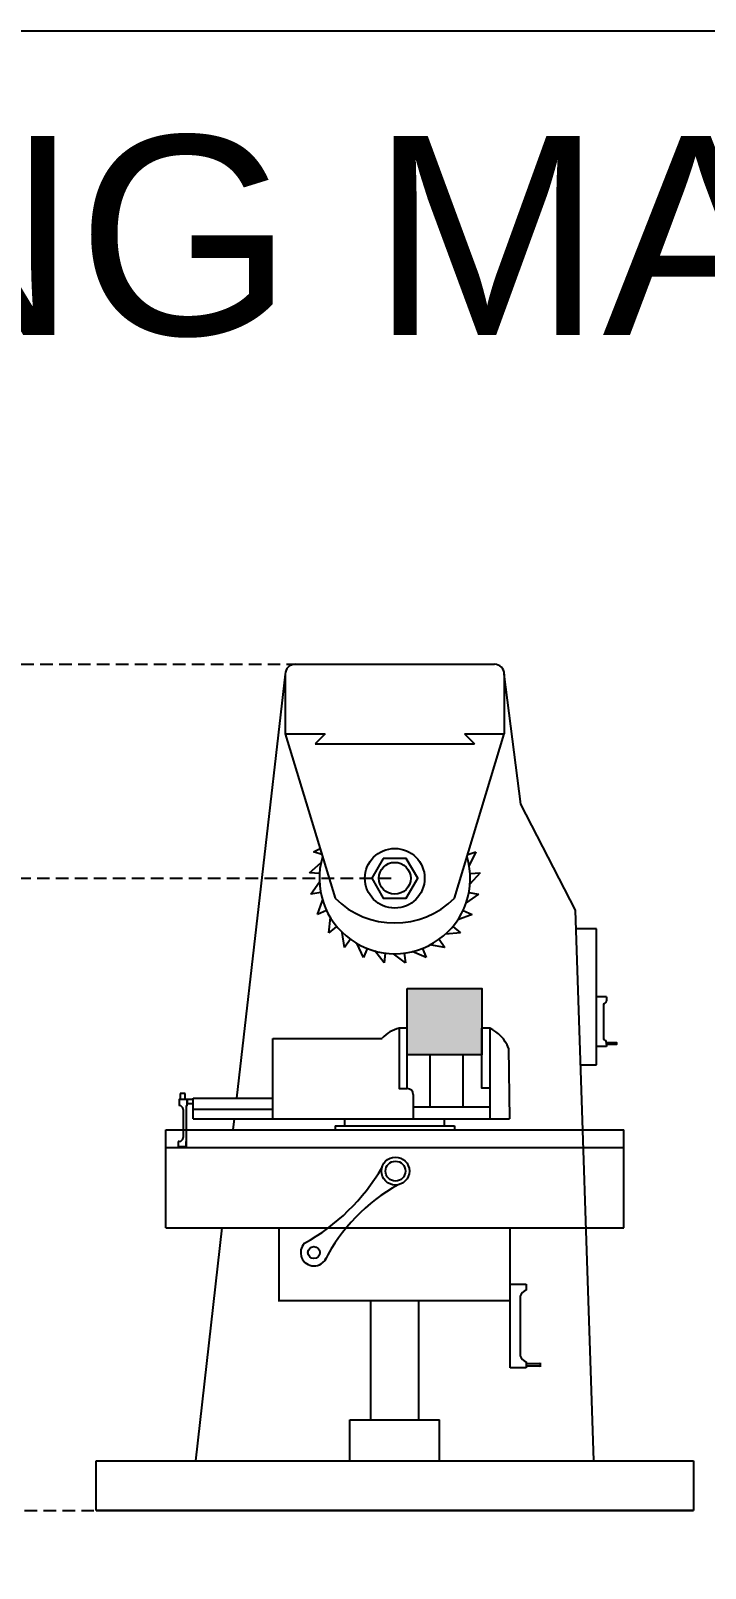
# Model space of a CAD drawing. Header units: millimetres. Extents: x 2393 to 4015, y 317 to 1493.
# Drawn here: x 3066 to 3405, y 720 to 1493 of the extents above; entities that cross this region are included whole.
import ezdxf

# ---------------------------------------------------------------- set-up
doc = ezdxf.new("R2010")
doc.units = ezdxf.units.MM
doc.linetypes.add('DASHED2', pattern=[9.525, 6.35, -3.175])
doc.styles.get("Standard").update_dxf_attribs({"font": 'arial.ttf'})

msp = doc.modelspace()

# ---------------------------------------------------------------- hatches: boundary and pattern name
h = msp.add_hatch(color=6)
h.set_gradient(color1=(127, 63, 111), color2=(127, 63, 111), tint=1)
h.paths.add_polyline_path([(3254.84, 1011.62), (3254.84, 978.31), (3292.31, 978.31), (3292.31, 1011.62)])

# ---------------------------------------------------------------- linework, layer by layer
at = {"linetype": 'DASHED2'}
for p, q in [((2889.5, 1174.41), (3198.6, 1174.41)), ((2802.24, 1066.91), (3248.6, 1066.91)), ((2976.9, 749.41), (3098.6, 749.41))]:
    msp.add_line(p, q, dxfattribs=at)
at = {"color": 2}
for p, q in [((3198.6, 1174.41), (3298.6, 1174.41)), ((3193.6, 1169.41), (3193.6, 1139.41)), ((3303.6, 1169.41), (3303.6, 1139.41)), ((3311.88, 1104.07), (3303.6, 1169.41)), ((3193.6, 1139.41), (3213.6, 1139.41)), ((3213.6, 1139.41), (3208.6, 1134.41)), ((3283.6, 1139.41), (3288.6, 1134.41)), ((3283.6, 1139.41), (3303.6, 1139.41)), ((3208.6, 1134.41), (3288.6, 1134.41)), ((3339.3, 1050.9), (3311.88, 1104.07)), ((3348.6, 774.41), (3339.3, 1050.9)), ((3349.91, 1041.46), (3339.62, 1041.46)), ((3349.91, 973.25), (3349.91, 1041.46)), ((3354.91, 1007.35), (3349.91, 1007.35)), ((3353.39, 1003.85), (3353.39, 985.88)), ((3354.91, 1007.35), (3354.89, 1005.35)), ((3354.91, 982.35), (3349.91, 982.35)), ((3341.91, 973.25), (3349.91, 973.25)), ((3161.76, 891.38), (3148.6, 774.41)), ((3098.6, 749.41), (3098.6, 774.41)), ((3098.6, 774.41), (3398.6, 774.41)), ((3098.6, 774.41), (3398.6, 774.41)), ((3398.6, 774.41), (3398.6, 749.41)), ((3398.6, 749.41), (3098.6, 749.41)), ((3098.6, 749.41), (3398.6, 749.41))]:
    msp.add_line(p, q, dxfattribs=at)
for p, q in [((3193.6, 1169.41), (3193.6, 1169.41)), ((3303.6, 1169.41), (3303.6, 1169.41)), ((3144.31, 955.77), (3144.31, 953.77)), ((3147.31, 946.02), (3147.31, 956.52)), ((3143.81, 932.22), (3143.81, 934.72)), ((3143.81, 932.22), (3143.81, 932.22)), ((3190.6, 854.89), (3306.6, 854.89)), ((3226.1, 794.89), (3271.1, 794.89))]:
    msp.add_line(p, q)
at = {"color": 1}
for p, q in [((3207.82, 1080.16), (3211.05, 1081.81)), ((3205.8, 1069.6), (3211.52, 1074.64)), ((3211.96, 1078.81), (3207.82, 1080.16)), ((3285.24, 1078.81), (3289.38, 1080.16)), ((3289.38, 1080.16), (3285.92, 1073.38)), ((3210.79, 1069.29), (3205.8, 1069.6)), ((3291.4, 1069.6), (3286.36, 1063.89)), ((3286.41, 1069.29), (3291.4, 1069.6)), ((3206.48, 1058.88), (3210.76, 1065.17)), ((3211.39, 1059.81), (3206.48, 1058.88)), ((3290.72, 1058.88), (3284.42, 1054.6)), ((3285.81, 1059.81), (3290.72, 1058.88)), ((3209.8, 1048.65), (3212.38, 1055.82)), ((3214.32, 1050.78), (3209.8, 1048.65)), ((3282.87, 1050.78), (3287.4, 1048.65)), ((3215.56, 1039.58), (3216.28, 1047.16)), ((3219.41, 1042.76), (3215.56, 1039.58)), ((3277.79, 1042.76), (3281.64, 1039.58)), ((3287.4, 1048.65), (3280.23, 1046.07)), ((3223.4, 1032.22), (3222.2, 1039.74)), ((3226.33, 1036.26), (3223.4, 1032.22)), ((3270.87, 1036.26), (3273.8, 1032.22)), ((3281.64, 1039.58), (3274.06, 1038.86)), ((3232.81, 1027.04), (3229.79, 1034.03)), ((3234.66, 1031.69), (3232.81, 1027.04)), ((3243.23, 1024.37), (3238.56, 1030.39)), ((3243.85, 1029.33), (3243.23, 1024.37)), ((3253.97, 1024.37), (3247.96, 1029.04)), ((3253.35, 1029.33), (3253.97, 1024.37)), ((3264.39, 1027.04), (3257.4, 1030.07)), ((3262.54, 1031.69), (3264.39, 1027.04)), ((3273.8, 1032.22), (3266.28, 1033.41))]:
    msp.add_line(p, q, dxfattribs=at)
at = {"color": 6}
for p, q in [((3296.31, 991.55), (3292.31, 991.55)), ((3187.31, 986.52), (3242.31, 986.52)), ((3187.31, 946.02), (3187.31, 986.52)), ((3305.69, 981.62), (3306.17, 946.02)), ((3266.12, 978.31), (3266.12, 952.15)), ((3282.78, 978.31), (3282.78, 952.15)), ((3257.84, 958.29), (3257.84, 946.02)), ((3296.31, 961.29), (3296.31, 946.02)), ((3147.31, 956.52), (3187.31, 956.52)), ((3147.31, 951.02), (3187.31, 951.02)), ((3257.84, 952.15), (3296.31, 952.15)), ((3147.31, 946.02), (3306.17, 946.02))]:
    msp.add_line(p, q, dxfattribs=at)
at = {"color": 3}
for p, q in [((3143.31, 958.77), (3140.81, 958.77)), ((3140.81, 958.77), (3140.81, 955.77)), ((3143.31, 955.77), (3143.31, 958.77)), ((3142.31, 950.77), (3142.31, 936.72)), ((3143.81, 952.77), (3143.81, 932.22)), ((3147.31, 955.77), (3144.31, 955.77)), ((3144.31, 953.77), (3147.31, 953.77)), ((3140.31, 934.72), (3139.81, 934.72)), ((3139.81, 934.72), (3139.81, 932.22)), ((3139.81, 932.22), (3143.81, 932.22)), ((3212.72, 874.18), (3213.41, 874.85)), ((3306.6, 863.08), (3314.6, 863.08)), ((3306.6, 821.08), (3306.6, 863.08)), ((3314.6, 863.08), (3314.6, 860.08)), ((3311.6, 857.08), (3311.6, 827.08)), ((3314.6, 821.08), (3306.6, 821.08)), ((3314.6, 824.08), (3314.6, 821.08)), ((3314.6, 823.24), (3321.1, 823.24)), ((3321.1, 821.84), (3314.6, 821.84)), ((3321.6, 823.54), (3321.6, 821.54))]:
    msp.add_line(p, q, dxfattribs=at)
at = {"color": 170}
for p, q in [((3218.6, 942.52), (3278.6, 942.52)), ((3218.6, 942.52), (3218.6, 940.52)), ((3223.6, 942.52), (3223.6, 946.02)), ((3273.6, 942.52), (3273.6, 946.02)), ((3278.6, 942.52), (3278.6, 940.52)), ((3133.6, 891.38), (3133.6, 940.52)), ((3133.6, 940.52), (3363.6, 940.52)), ((3363.6, 891.38), (3363.6, 940.52)), ((3133.6, 931.72), (3363.6, 931.72)), ((3133.6, 891.38), (3363.6, 891.38)), ((3190.6, 854.41), (3190.6, 891.38)), ((3306.6, 854.89), (3306.6, 891.38)), ((3236.6, 794.89), (3236.6, 854.89)), ((3260.6, 794.89), (3260.6, 854.89)), ((3226.1, 774.41), (3226.1, 794.89)), ((3226.1, 794.89), (3271.1, 794.89)), ((3271.1, 774.41), (3271.1, 794.89))]:
    msp.add_line(p, q, dxfattribs=at)
at = {"color": 5}
msp.add_line((3190.6, 854.89), (3306.6, 854.89), dxfattribs=at)
at = {"color": 90}
msp.add_lwpolyline([(2392.64, 1492.56), (4015.45, 1492.56), (4015.45, 317.23), (2392.64, 317.23)], close=True, dxfattribs=at)
at = {"color": 2}
for points in [[(3193.6, 1169.41), (3169.09, 956.52)], [(3193.6, 1139.41), (3218.6, 1056.91)], [(3278.6, 1056.91), (3303.6, 1139.41)], [(3349.91, 982.35), (3349.91, 1007.35)], [(3354.91, 984.35), (3354.91, 982.35)], [(3167.91, 946.02), (3167.29, 940.52)]]:
    msp.add_lwpolyline(points, dxfattribs=at)
at = {"color": 30, "true_color": 0xf8991e}
msp.add_lwpolyline([(3242.83, 1076.91), (3237.05, 1066.91), (3242.83, 1056.91), (3254.37, 1056.91), (3260.15, 1066.91), (3254.37, 1076.91)], close=True, dxfattribs=at)
at = {"color": 6}
for points in [[(3254.84, 1011.62), (3292.31, 1011.62), (3292.31, 978.31), (3254.84, 978.31)], [(3254.84, 991.55), (3250.84, 991.55), (3250.84, 961.29), (3254.84, 961.29)]]:
    msp.add_lwpolyline(points, close=True, dxfattribs=at)
msp.add_lwpolyline([(3296.31, 991.55), (3296.31, 961.45), (3292.31, 961.45), (3292.31, 991.55)], dxfattribs=at)
at = {"color": 2}
msp.add_lwpolyline([(3354.91, 984.35), (3359.91, 984.35), (3359.91, 983.35), (3354.91, 983.35)], close=True, dxfattribs=at)
at = {"color": 3}
msp.add_lwpolyline([(3143.81, 952.77), (3144.31, 952.77), (3144.31, 955.77), (3140.31, 955.77), (3140.31, 952.77)], dxfattribs=at)
at = {"color": 30, "true_color": 0xf8991e}
for radius in [15, 8]:
    msp.add_circle((3248.6, 1066.91), radius, dxfattribs=at)
at = {"color": 3}
for centre, radius in [((3248.94, 919.83), 7), ((3248.94, 919.83), 5), ((3208, 878.9), 3)]:
    msp.add_circle(centre, radius, dxfattribs=at)
for centre, start, end in [((3198.6, 1169.41), 90, 180), ((3298.6, 1169.41), 0, 90)]:
    msp.add_arc(centre, 5, start, end)
at = {"color": 1}
msp.add_arc((3248.6, 1066.91), 37.88, 163.42131, 16.57869, dxfattribs=at)
at = {"color": 2}
for centre, radius, start, end in [((3248.6, 1086.91), 42.43, 225, 315), ((3353.39, 1005.35), 1.5, 270, 0), ((3353.39, 984.35), 1.53, 0, 90)]:
    msp.add_arc(centre, radius, start, end, dxfattribs=at)
at = {"color": 6}
for centre, radius, start, end in [((3253.73, 976.91), 14.92, 101.16543, 139.88888), ((3289.01, 975.27), 17.84, 20.84946, 65.84946), ((3254.84, 958.29), 3, 0, 90)]:
    msp.add_arc(centre, radius, start, end, dxfattribs=at)
at = {"color": 3}
for centre, radius, start, end in [((3140.31, 950.77), 2, 0, 90), ((3140.31, 936.72), 2, 270, 0), ((3153.32, 973.7), 103.01, 299.0143, 329.57782), ((3293.86, 833.95), 90.25, 118.9161, 153.04777), ((3208, 878.9), 6.67, 135, 336.4089), ((3316.72, 854.96), 5.54, 112.5, 157.5), ((3316.72, 829.2), 5.54, 202.5, 247.5), ((3320.99, 823.99), 0.762, 278.46376, 323.46376), ((3320.99, 821.08), 0.762, 36.53624, 81.53624)]:
    msp.add_arc(centre, radius, start, end, dxfattribs=at)

# ---------------------------------------------------------------- texts
msp.add_text('MILLING MACHINE', height=100, dxfattribs=at).set_placement((2638.89, 1339.76))

doc.saveas('drawing.dxf')
